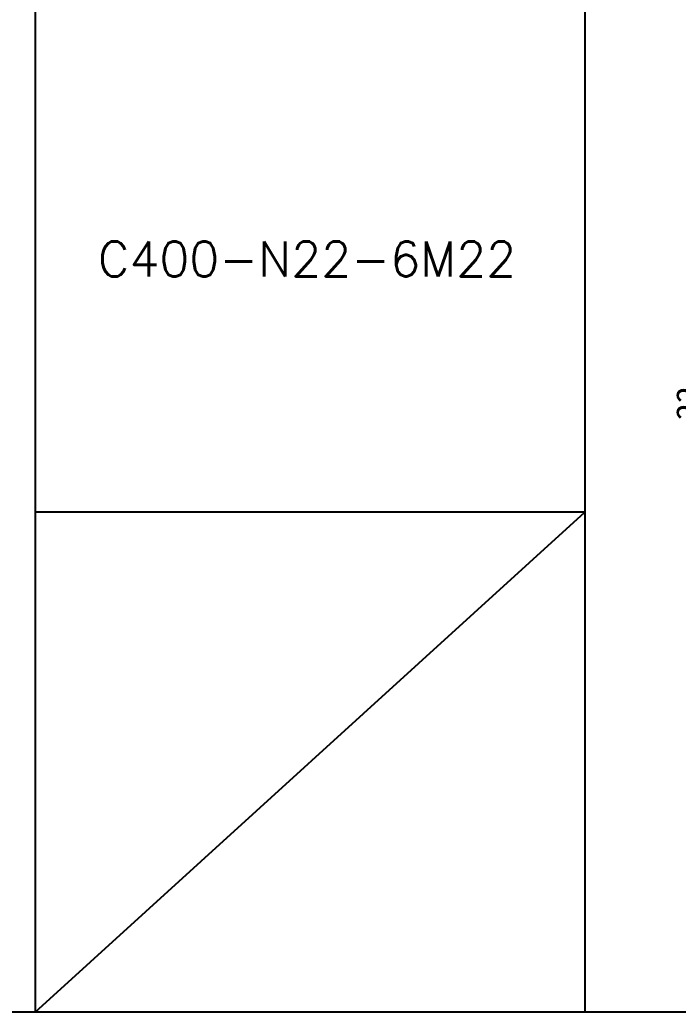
# Model space of a CAD drawing. Header units: millimetres. Extents: x 1755271 to 1764314, y -179109 to -173084.
# Drawn here: x 1756342 to 1757001, y -177922 to -176930 of the extents above; entities that cross this region are included whole.
import ezdxf

# ---------------------------------------------------------------- set-up
doc = ezdxf.new("R2010")
doc.units = ezdxf.units.MM
doc.header["$LTSCALE"] = 3
doc.layers.get('DEFPOINTS').update_dxf_attribs({"color": 250})
doc.layers.add('01', color=7, linetype='Continuous')
doc.styles.add('KANJI', font='txt.shx', dxfattribs={"bigfont": 'extfont2.shx'})
doc.styles.get("Standard").update_dxf_attribs({"font": 'msgothic.ttc'})
doc.dimstyles.new('一般寸法-小さめ', dxfattribs={"dimtxt": 25, "dimasz": 3, "dimexe": 3, "dimexo": 3, "dimgap": 3, "dimtad": 1, "dimtxsty": 'Standard', "dimblk": 'ORIGIN', "dimcen": 0, "dimclrd": 256, "dimclre": 256, "dimclrt": 256, "dimadec": 0, "dimazin": 0, "dimtfac": 1, "dimtmove": 2, "dimatfit": 2, "dimfxl": 1, "dimtolj": 2, "dimlwd": 5, "dimlwe": 5, "dimarcsym": 0})

# ---------------------------------------------------------------- blocks, each defined once
blk = doc.blocks.new('_Origin')
at = {"color": 0, "linetype": 'ByBlock', "lineweight": -2}
blk.add_line((0, 0), (-1, 0), dxfattribs=at)
blk.add_circle((0, 0), 0.5, dxfattribs=at)
blk = doc.blocks.new('*D142')
at = {"layer": '01', "lineweight": 5}
for p, q in [((1757221.92, -177282.22), (1757033.5, -177282.22)), ((1757036.5, -177301.22), (1757036.5, -177285.22)), ((1757221.92, -177304.22), (1757033.5, -177304.22))]:
    blk.add_line(p, q, dxfattribs=at)
at = {"layer": 'DEFPOINTS', "color": 0}
for p in [(1757036.5, -177282.22), (1757241.92, -177282.22), (1757241.92, -177304.22)]:
    blk.add_point(p, dxfattribs=at)
at = {"layer": '01', "lineweight": 5, "xscale": 3, "yscale": 3, "zscale": 3}
for p, rotation in [((1757036.5, -177282.22), 90), ((1757036.5, -177304.22), 270)]:
    blk.add_blockref('_Origin', p, dxfattribs=dict(at, rotation=rotation))
at = {"layer": '01', "insert": (1757011.5, -177312.98), "char_height": 25, "attachment_point": 5, "rotation": 90}
blk.add_mtext('\\A2;22', dxfattribs=at)

msp = doc.modelspace()

# ---------------------------------------------------------------- linework, layer by layer
at = {"layer": '01', "color": 7}
for p, q in [((1756357.648, -173922.181), (1756357.648, -177922.181)), ((1756907.648, -173922.181), (1756907.648, -177922.181)), ((1756357.648, -177922.181), (1756907.648, -177422.181)), ((1758307.648, -177922.181), (1756157.648, -177922.181))]:
    msp.add_line(p, q, dxfattribs=at)
msp.add_lwpolyline([(1756907.648, -177422.181), (1756357.648, -177422.181)], dxfattribs=at)

# ---------------------------------------------------------------- texts
at = {"layer": '01', "color": 7, "insert": (1756420.444, -177151.324), "char_height": 35, "width": 905.5961, "attachment_point": 1, "style": 'KANJI'}
msp.add_mtext('C400-N22-6M22', dxfattribs=at)

# ---------------------------------------------------------------- dimensions: what is measured, and where the dimension line sits
at = {"layer": '01', "color": 7}
dim = msp.add_linear_dim(base=(1757036.496, -177282.225), p1=(1757241.924, -177304.225), p2=(1757241.924, -177282.225), angle=270, dimstyle='一般寸法-小さめ', override={"dimexo": 20}, dxfattribs=at)
dim.commit()
dim.dimension.update_dxf_attribs({"geometry": '*D142', "text_midpoint": (1757011.496, -177312.98), "dimtype": 160})

doc.saveas('drawing.dxf')
